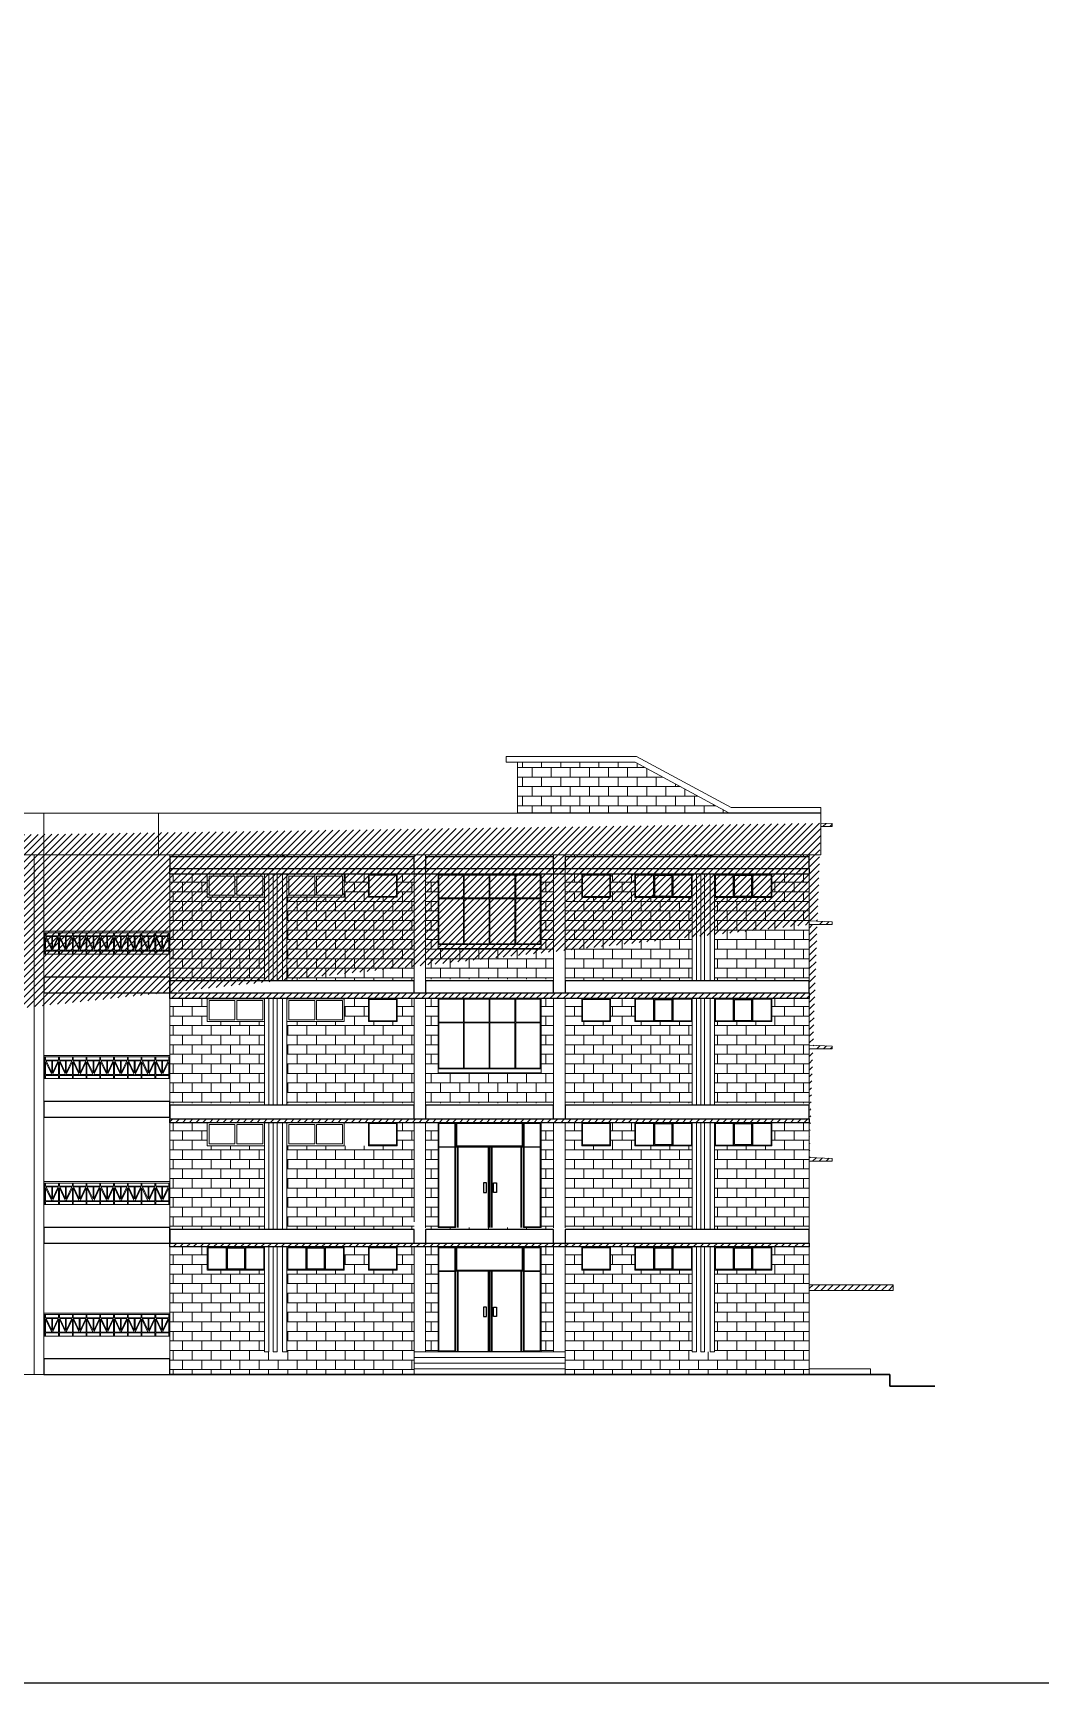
# Model space of a CAD drawing. Header units: millimetres. Extents: x 3614 to 12428, y -844 to 6844.
# Drawn here: x 5682.79 to 5709.14, y -482.44 to -439.27 of the extents above; entities that cross this region are included whole.
import ezdxf

# ---------------------------------------------------------------- set-up
doc = ezdxf.new("R2010")
doc.units = ezdxf.units.MM
doc.header["$LTSCALE"] = 40
doc.header["$MEASUREMENT"] = 0
doc.linetypes.add('DASHED', pattern=[0.75, 0.5, -0.25])
doc.layers.get('0').update_dxf_attribs({"linetype": 'CONTINUOUS', "lineweight": 20})
for name, color, linetype, lineweight in [('Beam', 254, 'CONTINUOUS', 25), ('CLL LEV.', 15, 'CONTINUOUS', 18), ('Door', 54, 'CONTINUOUS', 18), ('E1', 7, 'CONTINUOUS', 20), ('E4', 252, 'CONTINUOUS', 18), ('E5', 253, 'CONTINUOUS', 15), ('Fixture', 44, 'CONTINUOUS', 15), ('Hidden', 30, 'DASHED', 18), ('Railing', 23, 'CONTINUOUS', 18), ('Stair', 1, 'CONTINUOUS', 15), ('Ventilator', 6, 'DASHED', 18), ('Wall', 7, 'CONTINUOUS', 30), ('Window', 150, 'CONTINUOUS', 15)]:
    doc.layers.add(name, color=color, linetype=linetype, lineweight=lineweight)
pattern_1 = [(0, (-0.04404, -27.99403), (0, 0.25), []), (90, (-0.04404, -27.99403), (-0.5, 0), [0.25, -0.25]), (90, (0.20596, -27.99403), (-0.5, 0), [-0.25, 0.25])]
pattern_2 = [(45, (-2e-12, -27.99403), (-0.0883883476, 0.0883883476), [])]

# ---------------------------------------------------------------- blocks, each defined once
blk = doc.blocks.new('VENT STAFF TOILET')
at = {"layer": 'Ventilator', "linetype": 'Continuous', "ltscale": 0.05}
for points in [[(6324.237, -388.701), (6324.987, -388.701), (6324.987, -389.301), (6324.237, -389.301)], [(6324.257, -388.721), (6324.967, -388.721), (6324.967, -389.281), (6324.257, -389.281)]]:
    blk.add_lwpolyline(points, close=True, dxfattribs=at)
blk = doc.blocks.new('RTY')
at = {"layer": 'Ventilator', "linetype": 'ByBlock', "ltscale": 0.05}
for p, q in [((0, 0.6), (0, 0)), ((1.5, 0.6), (0, 0.6)), ((0.05, 0.55), (0.05, 0.05)), ((0.725, 0.55), (0.05, 0.55)), ((0.725, 0.55), (0.725, 0.05)), ((1.45, 0.55), (0.775, 0.55)), ((0.775, 0.55), (0.775, 0.05)), ((1.45, 0.05), (1.45, 0.55)), ((1.5, 0), (1.5, 0.6)), ((0, 0), (1.5, 0)), ((0.05, 0.05), (0.725, 0.05)), ((0.775, 0.05), (1.45, 0.05))]:
    blk.add_line(p, q, dxfattribs=at)
blk = doc.blocks.new('WINDOW NEWW')
at = {"layer": 'CLL LEV.', "ltscale": 0.05}
blk.add_line((6320.474, -387.041), (6320.474, -386.941), dxfattribs=at)
at = {"layer": 'CLL LEV.', "linetype": 'Continuous', "ltscale": 0.05}
blk.add_lwpolyline([(6323.169, -386.941), (6320.474, -386.941), (6320.474, -387.041), (6323.169, -387.041)], close=True, dxfattribs=at)
at = {"layer": 'Window'}
for points in [[(6320.474, -385.101), (6323.169, -385.101), (6323.169, -386.941), (6320.474, -386.941)], [(6320.494, -385.121), (6323.149, -385.121), (6323.149, -386.921), (6320.494, -386.921)]]:
    blk.add_lwpolyline(points, close=True, dxfattribs=at)
at = {"layer": 'Window', "ltscale": 0.05}
for points in [[(6321.138, -385.721), (6320.494, -385.721), (6320.494, -385.121), (6321.138, -385.121)], [(6321.158, -385.721), (6321.812, -385.721), (6321.812, -385.121), (6321.158, -385.121)], [(6321.832, -385.721), (6322.486, -385.721), (6322.486, -385.121), (6321.832, -385.121)], [(6323.149, -385.721), (6322.506, -385.721), (6322.506, -385.121), (6323.149, -385.121)], [(6321.138, -386.921), (6320.494, -386.921), (6320.494, -385.741), (6321.138, -385.741)], [(6321.158, -386.921), (6321.812, -386.921), (6321.812, -385.741), (6321.158, -385.741)], [(6322.486, -386.921), (6321.832, -386.921), (6321.832, -385.741), (6322.486, -385.741)], [(6322.506, -386.921), (6323.149, -386.921), (6323.149, -385.741), (6322.506, -385.741)]]:
    blk.add_lwpolyline(points, close=True, dxfattribs=at)
blk = doc.blocks.new('FFVF')
at = {"layer": 'Ventilator'}
for p, q in [((5485.841, -590.27), (5485.841, -590.875)), ((5485.841, -590.27), (5487.32, -590.27)), ((5485.844, -590.27), (5487.341, -590.27)), ((5486.337, -590.855), (5486.337, -590.29)), ((5486.351, -590.279), (5486.839, -590.279)), ((5486.351, -590.863), (5486.351, -590.279)), ((5486.819, -590.3), (5486.371, -590.3)), ((5486.371, -590.843), (5486.371, -590.3)), ((5486.819, -590.843), (5486.819, -590.3)), ((5486.839, -590.863), (5486.839, -590.279)), ((5487.341, -590.27), (5487.341, -590.875)), ((5487.341, -590.875), (5485.844, -590.875)), ((5486.839, -590.863), (5486.351, -590.863)), ((5486.819, -590.843), (5486.371, -590.843))]:
    blk.add_line(p, q, dxfattribs=at)
for points in [[(5486.337, -590.29), (5485.861, -590.29), (5485.861, -590.855), (5486.337, -590.855)], [(5486.853, -590.29), (5487.318, -590.29), (5487.318, -590.855), (5486.853, -590.855)]]:
    blk.add_lwpolyline(points, close=True, dxfattribs=at)
blk = doc.blocks.new('DRTY')
at = {"layer": 'E1', "ltscale": 0.05}
for p, q in [((0, -0.962), (0, -0.994)), ((0.355, -0.962), (0.355, -0.994)), ((-0.115, -1.453), (-0.115, -4.244)), ((0, -1.454), (0, -4.244)), ((0.355, -1.454), (0.355, -4.244)), ((0.47, -1.454), (0.47, -4.244)), ((-0.115, -4.704), (-0.115, -6.544)), ((0, -4.704), (0, -7.494)), ((0.355, -4.704), (0.355, -7.494)), ((0.47, -4.704), (0.47, -7.494)), ((-0.115, -6.163), (-0.115, -7.494)), ((0.47, -6.163), (0.47, -6.544)), ((-0.115, -6.644), (-0.115, -7.413)), ((0.47, -6.644), (0.47, -7.494)), ((-0.115, -7.954), (-0.115, -10.744)), ((0, -7.954), (0, -10.744)), ((0.355, -7.954), (0.355, -10.744)), ((0.47, -7.954), (0.47, -10.744)), ((-0.115, -11.204), (-0.115, -13.944)), ((0, -11.204), (0, -13.944)), ((0.355, -11.104), (0.355, -11.116)), ((0.355, -11.204), (0.355, -13.944)), ((0.47, -11.204), (0.47, -13.944))]:
    blk.add_line(p, q, dxfattribs=at)
at = {"layer": 'E1', "linetype": 'Continuous', "ltscale": 0.05}
for p, q in [((0, -13.944), (-0.115, -13.944)), ((0.47, -13.944), (0.355, -13.944))]:
    blk.add_line(p, q, dxfattribs=at)
blk.add_arc((0.178, -1.824), 0.881, 70.5992, 109.4008, dxfattribs=at)
at = {"layer": 'Fixture', "ltscale": 0.05}
for p, q in [((0.113, -0.946), (0.113, -0.994)), ((0.213, -0.945), (0.213, -0.994)), ((0.113, -1.454), (0.113, -4.244)), ((0.213, -1.454), (0.213, -4.244)), ((0.113, -4.687), (0.113, -7.494)), ((0.213, -4.604), (0.213, -4.61)), ((0.213, -4.704), (0.213, -7.494)), ((0.113, -7.954), (0.113, -10.744)), ((0.213, -7.954), (0.213, -10.744)), ((0.113, -11.204), (0.113, -13.944)), ((0.213, -11.204), (0.213, -13.944)), ((0.113, -13.944), (0.213, -13.944))]:
    blk.add_line(p, q, dxfattribs=at)
blk = doc.blocks.new('RAILING BUY67')
at = {"ltscale": 0.05}
for p, q in [((-3.293, 1.01), (0, 1.01)), ((-3.293, 0.41), (0, 0.41))]:
    blk.add_line(p, q, dxfattribs=at)
at = {"layer": 'Beam', "ltscale": 0.05}
blk.add_lwpolyline([(-3.293, 0), (0, 0), (0, 0.41), (-3.293, 0.41)], close=True, dxfattribs=at)
at = {"layer": 'Railing'}
for p, q in [((0, 1.61), (-3.293, 1.61)), ((0, 1.57), (-3.293, 1.57)), ((-3.27, 1.49), (-3.293, 1.49)), ((-3.27, 1.47), (-3.293, 1.47)), ((-3.27, 1.57), (-3.27, 1.49)), ((-3.27, 1.47), (-3.27, 1.11)), ((-3.25, 1.57), (-3.25, 1.49)), ((-3.25, 1.49), (-2.91, 1.49)), ((-3.25, 1.447), (-3.091, 1.11)), ((-3.25, 1.447), (-3.25, 1.11)), ((-3.239, 1.47), (-3.09, 1.47)), ((-3.239, 1.47), (-3.09, 1.155)), ((-3.09, 1.155), (-3.09, 1.47)), ((-2.921, 1.47), (-3.07, 1.155)), ((-3.07, 1.155), (-3.07, 1.47)), ((-3.07, 1.47), (-2.921, 1.47)), ((-2.91, 1.447), (-3.069, 1.11)), ((-2.91, 1.57), (-2.91, 1.49)), ((-2.91, 1.447), (-2.91, 1.11)), ((-2.89, 1.57), (-2.89, 1.49)), ((-2.89, 1.49), (-2.55, 1.49)), ((-2.89, 1.447), (-2.731, 1.11)), ((-2.89, 1.447), (-2.89, 1.11)), ((-2.879, 1.47), (-2.73, 1.47)), ((-2.879, 1.47), (-2.73, 1.155)), ((-2.73, 1.155), (-2.73, 1.47)), ((-2.561, 1.47), (-2.71, 1.155)), ((-2.71, 1.155), (-2.71, 1.47)), ((-2.71, 1.47), (-2.561, 1.47)), ((-2.55, 1.447), (-2.709, 1.11)), ((-2.55, 1.57), (-2.55, 1.49)), ((-2.55, 1.447), (-2.55, 1.11)), ((-2.53, 1.57), (-2.53, 1.49)), ((-2.53, 1.49), (-2.19, 1.49)), ((-2.53, 1.447), (-2.371, 1.11)), ((-2.53, 1.447), (-2.53, 1.11)), ((-2.519, 1.47), (-2.37, 1.47)), ((-2.519, 1.47), (-2.37, 1.155)), ((-2.37, 1.155), (-2.37, 1.47)), ((-2.201, 1.47), (-2.35, 1.155)), ((-2.35, 1.155), (-2.35, 1.47)), ((-2.35, 1.47), (-2.201, 1.47)), ((-2.19, 1.447), (-2.349, 1.11)), ((-2.19, 1.57), (-2.19, 1.49)), ((-2.19, 1.447), (-2.19, 1.11)), ((-2.17, 1.57), (-2.17, 1.49)), ((-2.17, 1.49), (-1.83, 1.49)), ((-2.17, 1.447), (-2.011, 1.11)), ((-2.17, 1.447), (-2.17, 1.11)), ((-2.159, 1.47), (-2.01, 1.47)), ((-2.159, 1.47), (-2.01, 1.155)), ((-2.01, 1.155), (-2.01, 1.47)), ((-1.841, 1.47), (-1.99, 1.155)), ((-1.99, 1.155), (-1.99, 1.47)), ((-1.99, 1.47), (-1.841, 1.47)), ((-1.83, 1.447), (-1.989, 1.11)), ((-1.83, 1.57), (-1.83, 1.49)), ((-1.83, 1.447), (-1.83, 1.11)), ((-1.81, 1.57), (-1.81, 1.49)), ((-1.81, 1.49), (-1.47, 1.49)), ((-1.81, 1.447), (-1.651, 1.11)), ((-1.81, 1.447), (-1.81, 1.11)), ((-1.799, 1.47), (-1.65, 1.47)), ((-1.799, 1.47), (-1.65, 1.155)), ((-1.65, 1.155), (-1.65, 1.47)), ((-1.481, 1.47), (-1.63, 1.155)), ((-1.63, 1.155), (-1.63, 1.47)), ((-1.63, 1.47), (-1.481, 1.47)), ((-1.47, 1.447), (-1.629, 1.11)), ((-1.47, 1.57), (-1.47, 1.49)), ((-1.47, 1.447), (-1.47, 1.11)), ((-1.45, 1.57), (-1.45, 1.49)), ((-1.45, 1.49), (-1.11, 1.49)), ((-1.45, 1.447), (-1.291, 1.11)), ((-1.45, 1.447), (-1.45, 1.11)), ((-1.439, 1.47), (-1.29, 1.47)), ((-1.439, 1.47), (-1.29, 1.155)), ((-1.29, 1.155), (-1.29, 1.47)), ((-1.121, 1.47), (-1.27, 1.155)), ((-1.27, 1.155), (-1.27, 1.47)), ((-1.27, 1.47), (-1.121, 1.47)), ((-1.11, 1.447), (-1.269, 1.11)), ((-1.11, 1.57), (-1.11, 1.49)), ((-1.11, 1.447), (-1.11, 1.11)), ((-1.09, 1.57), (-1.09, 1.49)), ((-1.09, 1.49), (-0.75, 1.49)), ((-1.09, 1.447), (-0.931, 1.11)), ((-1.09, 1.447), (-1.09, 1.11)), ((-1.079, 1.47), (-0.93, 1.47)), ((-1.079, 1.47), (-0.93, 1.155)), ((-0.93, 1.155), (-0.93, 1.47)), ((-0.761, 1.47), (-0.91, 1.155)), ((-0.91, 1.155), (-0.91, 1.47)), ((-0.91, 1.47), (-0.761, 1.47)), ((-0.75, 1.447), (-0.909, 1.11)), ((-0.75, 1.57), (-0.75, 1.49)), ((-0.75, 1.447), (-0.75, 1.11)), ((-0.73, 1.57), (-0.73, 1.49)), ((-0.73, 1.49), (-0.39, 1.49)), ((-0.73, 1.447), (-0.571, 1.11)), ((-0.73, 1.447), (-0.73, 1.11)), ((-0.719, 1.47), (-0.57, 1.47)), ((-0.719, 1.47), (-0.57, 1.155)), ((-0.57, 1.155), (-0.57, 1.47)), ((-0.401, 1.47), (-0.55, 1.155)), ((-0.55, 1.155), (-0.55, 1.47)), ((-0.55, 1.47), (-0.401, 1.47)), ((-0.39, 1.447), (-0.549, 1.11)), ((-0.39, 1.57), (-0.39, 1.49)), ((-0.39, 1.447), (-0.39, 1.11)), ((-0.37, 1.57), (-0.37, 1.49)), ((-0.37, 1.49), (-0.03, 1.49)), ((-0.37, 1.447), (-0.211, 1.11)), ((-0.37, 1.447), (-0.37, 1.11)), ((-0.359, 1.47), (-0.21, 1.47)), ((-0.359, 1.47), (-0.21, 1.155)), ((-0.21, 1.155), (-0.21, 1.47)), ((-0.041, 1.47), (-0.19, 1.155)), ((-0.19, 1.155), (-0.19, 1.47)), ((-0.19, 1.47), (-0.041, 1.47)), ((-0.03, 1.447), (-0.189, 1.11)), ((-0.03, 1.57), (-0.03, 1.49)), ((-0.03, 1.447), (-0.03, 1.11)), ((-0.01, 1.57), (-0.01, 1.49)), ((-0.01, 1.57), (-0.01, 1.01)), ((-3.27, 1.11), (-3.293, 1.11)), ((-3.27, 1.09), (-3.293, 1.09)), ((-3.27, 1.09), (-3.27, 1.01)), ((-3.25, 1.11), (-3.091, 1.11)), ((-3.25, 1.09), (-2.91, 1.09)), ((-3.25, 1.09), (-3.25, 1.01)), ((-3.069, 1.11), (-2.91, 1.11)), ((-2.91, 1.09), (-2.91, 1.01)), ((-2.89, 1.11), (-2.731, 1.11)), ((-2.89, 1.09), (-2.55, 1.09)), ((-2.89, 1.09), (-2.89, 1.01)), ((-2.709, 1.11), (-2.55, 1.11)), ((-2.55, 1.09), (-2.55, 1.01)), ((-2.53, 1.11), (-2.371, 1.11)), ((-2.53, 1.09), (-2.19, 1.09)), ((-2.53, 1.09), (-2.53, 1.01)), ((-2.349, 1.11), (-2.19, 1.11)), ((-2.19, 1.09), (-2.19, 1.01)), ((-2.17, 1.11), (-2.011, 1.11)), ((-2.17, 1.09), (-1.83, 1.09)), ((-2.17, 1.09), (-2.17, 1.01)), ((-1.989, 1.11), (-1.83, 1.11)), ((-1.83, 1.09), (-1.83, 1.01)), ((-1.81, 1.11), (-1.651, 1.11)), ((-1.81, 1.09), (-1.47, 1.09)), ((-1.81, 1.09), (-1.81, 1.01)), ((-1.629, 1.11), (-1.47, 1.11)), ((-1.47, 1.09), (-1.47, 1.01)), ((-1.45, 1.11), (-1.291, 1.11)), ((-1.45, 1.09), (-1.11, 1.09)), ((-1.45, 1.09), (-1.45, 1.01)), ((-1.269, 1.11), (-1.11, 1.11)), ((-1.11, 1.09), (-1.11, 1.01)), ((-1.09, 1.11), (-0.931, 1.11)), ((-1.09, 1.09), (-0.75, 1.09)), ((-1.09, 1.09), (-1.09, 1.01)), ((-0.909, 1.11), (-0.75, 1.11)), ((-0.75, 1.09), (-0.75, 1.01)), ((-0.73, 1.11), (-0.571, 1.11)), ((-0.73, 1.09), (-0.39, 1.09)), ((-0.73, 1.09), (-0.73, 1.01)), ((-0.549, 1.11), (-0.39, 1.11)), ((-0.39, 1.09), (-0.39, 1.01)), ((-0.37, 1.11), (-0.211, 1.11)), ((-0.37, 1.09), (-0.03, 1.09)), ((-0.37, 1.09), (-0.37, 1.01)), ((-0.189, 1.11), (-0.03, 1.11)), ((-0.03, 1.09), (-0.03, 1.01)), ((-0.01, 1.09), (-0.01, 1.01))]:
    blk.add_line(p, q, dxfattribs=at)

msp = doc.modelspace()

# ---------------------------------------------------------------- hatches: boundary and pattern name
at = {"layer": 'E1', "lineweight": 5, "ltscale": 0.05}
h = msp.add_hatch(dxfattribs=at)
h.set_pattern_fill('BRICK', color=256)
h.set_pattern_definition(pattern_1)
h.paths.add_polyline_path([(5688.8521, -474.3752), (5689.4371, -474.3752), (5689.4371, -473.7752), (5688.8521, -473.7752)])
h.paths.add_polyline_path([(5692.7622, -474.3752), (5689.4371, -474.3752), (5689.4371, -471.6402), (5692.7622, -471.6402)])
h.paths.add_polyline_path([(5686.3722, -474.3752), (5688.8521, -474.3752), (5688.8521, -471.6402), (5686.3722, -471.6402)])
h.paths.add_polyline_path([(5692.7622, -470.5752), (5689.4371, -470.5752), (5689.4371, -468.3902), (5692.7622, -468.3902)])
h.paths.add_polyline_path([(5690.9371, -471.6388), (5691.5719, -471.6388), (5691.5719, -471.0352), (5690.9371, -471.0352)])
h.paths.add_polyline_path([(5687.3521, -471.6417), (5686.3722, -471.6417), (5686.3722, -471.0352), (5687.3521, -471.0352)])
h.paths.add_polyline_path([(5692.7622, -471.0352), (5692.3219, -471.0352), (5692.3219, -471.6393), (5692.7622, -471.6393)])
h.paths.add_polyline_path([(5686.3722, -470.5752), (5688.8521, -470.5752), (5688.8521, -468.3902), (5686.3722, -468.3902)])
h.paths.add_polyline_path([(5687.3521, -468.3922), (5686.3722, -468.3922), (5686.3722, -467.7852), (5687.3521, -467.7852)])
h.paths.add_polyline_path([(5692.7622, -467.2752), (5689.4371, -467.2752), (5689.4371, -465.1402), (5692.7622, -465.1402)])
h.paths.add_polyline_path([(5692.7622, -467.7852), (5692.3219, -467.7852), (5692.3219, -468.3934), (5692.7622, -468.3934)])
h.paths.add_polyline_path([(5686.3722, -467.2752), (5688.8521, -467.2752), (5688.8521, -465.1402), (5686.3722, -465.1402)])
h.paths.add_polyline_path([(5690.9371, -465.142), (5691.5719, -465.142), (5691.5719, -464.5352), (5690.9371, -464.5352)])
h.paths.add_polyline_path([(5692.7622, -464.5352), (5692.3219, -464.5352), (5692.3219, -465.1366), (5692.7622, -465.1366)])
h.paths.add_polyline_path([(5687.3521, -465.1432), (5686.3722, -465.1432), (5686.3722, -464.5352), (5687.3521, -464.5352)])
h.paths.add_polyline_path([(5686.3722, -464.0752), (5688.8521, -464.0752), (5688.8521, -461.8902), (5686.3722, -461.8902)])
h.paths.add_polyline_path([(5692.7622, -464.0752), (5689.4371, -464.0752), (5689.4371, -461.8902), (5692.7622, -461.8902)])
h.paths.add_polyline_path([(5690.9371, -461.8902), (5691.5719, -461.8902), (5691.5719, -461.2852), (5690.9371, -461.2852)])
h.paths.add_polyline_path([(5692.7622, -461.2852), (5692.3219, -461.2852), (5692.3219, -461.8902), (5692.7622, -461.8902)])
h.paths.add_polyline_path([(5687.3521, -461.8902), (5686.3722, -461.8902), (5686.3722, -461.2852), (5687.3521, -461.2852)])
h.paths.add_polyline_path([(5686.3722, -460.7752), (5692.7622, -460.7752), (5692.7622, -460.8252), (5686.3722, -460.8252)])
h = msp.add_hatch(dxfattribs=at)
h.set_pattern_fill('BRICK', color=256)
h.set_pattern_definition(pattern_1)
h.paths.add_polyline_path([(5700.6223, -474.3752), (5700.0373, -474.3752), (5700.0373, -473.7752), (5700.6223, -473.7752)])
h.paths.add_polyline_path([(5696.7122, -474.3752), (5700.0373, -474.3752), (5700.0373, -471.6402), (5696.7122, -471.6402)])
h.paths.add_polyline_path([(5703.1022, -474.3752), (5700.6223, -474.3752), (5700.6223, -471.6402), (5703.1022, -471.6402)])
h.paths.add_polyline_path([(5696.7122, -470.5752), (5700.0373, -470.5752), (5700.0373, -468.3902), (5696.7122, -468.3902)])
h.paths.add_polyline_path([(5698.5373, -471.6388), (5697.9025, -471.6388), (5697.9025, -471.0352), (5698.5373, -471.0352)])
h.paths.add_polyline_path([(5702.1223, -471.6417), (5703.1022, -471.6417), (5703.1022, -471.0352), (5702.1223, -471.0352)])
h.paths.add_polyline_path([(5696.7122, -471.0352), (5697.1525, -471.0352), (5697.1525, -471.6393), (5696.7122, -471.6393)])
h.paths.add_polyline_path([(5703.1022, -470.5752), (5700.6223, -470.5752), (5700.6223, -468.3902), (5703.1022, -468.3902)])
h.paths.add_polyline_path([(5702.1223, -468.3922), (5703.1022, -468.3922), (5703.1022, -467.7852), (5702.1223, -467.7852)])
h.paths.add_polyline_path([(5696.7122, -467.2752), (5700.0373, -467.2752), (5700.0373, -465.1402), (5696.7122, -465.1402)])
h.paths.add_polyline_path([(5696.7122, -467.7852), (5697.1525, -467.7852), (5697.1525, -468.3934), (5696.7122, -468.3934)])
h.paths.add_polyline_path([(5703.1022, -467.2752), (5700.6223, -467.2752), (5700.6223, -465.1402), (5703.1022, -465.1402)])
h.paths.add_polyline_path([(5698.5373, -465.142), (5697.9025, -465.142), (5697.9025, -464.5352), (5698.5373, -464.5352)])
h.paths.add_polyline_path([(5696.7122, -464.5352), (5697.1525, -464.5352), (5697.1525, -465.1366), (5696.7122, -465.1366)])
h.paths.add_polyline_path([(5702.1223, -465.1432), (5703.1022, -465.1432), (5703.1022, -464.5352), (5702.1223, -464.5352)])
h.paths.add_polyline_path([(5703.1022, -464.0752), (5700.6223, -464.0752), (5700.6223, -461.8902), (5703.1022, -461.8902)])
h.paths.add_polyline_path([(5696.7122, -464.0752), (5700.0373, -464.0752), (5700.0373, -461.8902), (5696.7122, -461.8902)])
h.paths.add_polyline_path([(5698.5373, -461.8902), (5697.9025, -461.8902), (5697.9025, -461.2852), (5698.5373, -461.2852)])
h.paths.add_polyline_path([(5696.7122, -461.2852), (5697.1525, -461.2852), (5697.1525, -461.8902), (5696.7122, -461.8902)])
h.paths.add_polyline_path([(5702.1223, -461.8902), (5703.1022, -461.8902), (5703.1022, -461.2852), (5702.1223, -461.2852)])
h.paths.add_polyline_path([(5703.1022, -460.7752), (5696.7122, -460.7752), (5696.7122, -460.8252), (5703.1022, -460.8252)])
h = msp.add_hatch(dxfattribs=at)
h.set_pattern_fill('BRICK', color=256)
h.set_pattern_definition(pattern_1)
h.paths.add_polyline_path([(5696.4122, -464.0252), (5693.0622, -464.0252), (5693.0622, -463.2252), (5696.4122, -463.2252)])
h.paths.add_polyline_path([(5693.3897, -463.24), (5693.0622, -463.24), (5693.0622, -461.2852), (5693.3897, -461.2852)])
h.paths.add_polyline_path([(5696.4122, -463.2291), (5696.0847, -463.2291), (5696.0847, -461.2852), (5696.4122, -461.2852)])
h.paths.add_polyline_path([(5693.3897, -466.4785), (5693.0622, -466.4785), (5693.0622, -464.5352), (5693.3897, -464.5352)])
h.paths.add_polyline_path([(5696.4122, -467.2752), (5693.0622, -467.2752), (5693.0622, -466.4752), (5696.4122, -466.4752)])
h.paths.add_polyline_path([(5696.4122, -466.474), (5696.0847, -466.474), (5696.0847, -464.5352), (5696.4122, -464.5352)])
h.paths.add_polyline_path([(5693.3897, -470.5752), (5693.0622, -470.5752), (5693.0622, -467.7852), (5693.3897, -467.7852)])
h.paths.add_polyline_path([(5696.4122, -470.5752), (5696.0847, -470.5752), (5696.0847, -467.7852), (5696.4122, -467.7852)])
h.paths.add_polyline_path([(5693.3897, -473.7752), (5693.0622, -473.7752), (5693.0622, -471.0352), (5693.3897, -471.0352)])
h.paths.add_polyline_path([(5696.4122, -473.7752), (5696.0847, -473.7752), (5696.0847, -471.0352), (5696.4122, -471.0352)])
h = msp.add_hatch(dxfattribs=at)
h.set_pattern_fill('BRICK', color=256)
h.set_pattern_definition(pattern_1)
h.paths.add_polyline_path([(5698.5373, -468.4031), (5697.9025, -468.4031), (5697.9025, -467.7852), (5698.5373, -467.7852)])
h = msp.add_hatch(dxfattribs=at)
h.set_pattern_fill('BRICK', color=256)
h.set_pattern_definition(pattern_1)
h.paths.add_polyline_path([(5696.0847, -470.5752), (5693.3897, -470.5752), (5693.3897, -470.5252), (5696.0847, -470.5252)])
at = {"layer": 'E4', "ltscale": 0.05}
h = msp.add_hatch(dxfattribs=at)
h.set_pattern_fill('BRICK', color=256)
h.set_pattern_definition([(0, (164.59877, 0.00955), (0, 0.25), []), (90, (164.59877, 0.00955), (-0.5, 3e-17), [0.25, -0.25]), (90, (164.84877, 0.00955), (-0.5, 3e-17), [-0.25, 0.25])])
edge = h.paths.add_edge_path()
edge.add_line((5695.4722, -458.3556), (5695.4722, -459.6852))
edge.add_line((5698.5444, -458.3556), (5695.4722, -458.3556))
edge.add_line((5700.9852, -459.6673), (5698.5444, -458.3556))
edge.add_line((5703.4022, -459.6756), (5695.4722, -459.6756))
at = {"layer": 'Hidden', "linetype": 'Continuous', "lineweight": 0, "ltscale": 0.05}
h = msp.add_hatch(dxfattribs=at)
h.set_pattern_fill('ANSI31', color=256)
h.set_pattern_definition([(45, (164.59877, -0.86372), (-0.0883883476, 0.0883883476), [])])
edge = h.paths.add_edge_path()
edge.add_line((5637.0422, -460.8989), (5636.7422, -460.8989))
edge.add_line((5636.7422, -460.8989), (5636.7422, -460.8239))
edge.add_line((5636.7422, -460.8239), (5637.0422, -460.8114))
edge.add_line((5637.3422, -463.4664), (5636.7422, -463.4664))
edge.add_line((5636.7422, -463.4664), (5636.7422, -463.3914))
edge.add_line((5636.7422, -463.3914), (5637.3422, -463.3664))
edge.add_line((5637.3422, -466.7164), (5636.7422, -466.7164))
edge.add_line((5636.7422, -466.7164), (5636.7422, -466.6414))
edge.add_line((5636.7422, -466.6414), (5637.3422, -466.6164))
edge.add_line((5637.3422, -469.6559), (5636.7422, -469.6559))
edge.add_line((5636.7422, -469.6559), (5636.7422, -469.5809))
edge.add_line((5636.7422, -469.5809), (5637.3422, -469.5559))
edge.add_line((5703.1022, -462.6027), (5703.7022, -462.6027))
edge.add_line((5703.7022, -462.6027), (5703.7022, -462.5277))
edge.add_line((5703.7022, -462.5277), (5703.1022, -462.5027))
edge.add_line((5703.1022, -465.8527), (5703.7022, -465.8527))
edge.add_line((5703.7022, -465.8527), (5703.7022, -465.7777))
edge.add_line((5703.7022, -465.7777), (5703.1022, -465.7527))
edge.add_line((5703.1242, -468.7922), (5703.7022, -468.7922))
edge.add_line((5703.7022, -468.7922), (5703.7022, -468.7172))
edge.add_line((5703.7022, -468.7172), (5703.1022, -468.6922))
edge.add_line((5703.4022, -460.0352), (5703.7022, -460.0352))
edge.add_line((5703.7022, -460.0352), (5703.7022, -459.9602))
edge.add_line((5703.7022, -459.9602), (5703.4022, -459.9489))
at = {"layer": 'Hidden', "ltscale": 0.05}
h = msp.add_hatch(dxfattribs=at)
h.set_pattern_fill('ANSI31', color=256)
h.set_pattern_definition([(45, (-0.04404, -29.39403), (-0.0883883476, 0.0883883476), [])])
h.paths.add_polyline_path([(5703.1022, -471.0352), (5686.3722, -471.0352), (5686.3722, -470.9352), (5703.1022, -470.9352)])
h.paths.add_polyline_path([(5703.1022, -464.5352), (5686.3722, -464.5352), (5686.3722, -464.3852), (5703.1022, -464.3852)])
h.paths.add_polyline_path([(5703.1022, -467.7852), (5686.3722, -467.7852), (5686.3722, -467.6852), (5703.1022, -467.6852)])
h.paths.add_polyline_path([(5703.1022, -461.2852), (5686.3722, -461.2852), (5686.3722, -461.1352), (5703.1022, -461.1352)])
at = {"layer": 'Hidden', "lineweight": 5, "ltscale": 0.05}
h = msp.add_hatch(dxfattribs=at)
h.set_pattern_fill('ANSI31', color=256)
h.set_pattern_definition(pattern_2)
h.paths.add_polyline_path([(5703.1022, -472.1752), (5705.3022, -472.1752), (5705.3022, -472.0252), (5703.1022, -472.0252)])
h.paths.add_polyline_path([(5637.3422, -472.1752), (5635.1422, -472.1752), (5635.1422, -472.0252), (5637.3422, -472.0252)])
h = msp.add_hatch(dxfattribs=at)
h.set_pattern_fill('ANSI31', color=256)
h.set_pattern_definition(pattern_2)
h.paths.add_polyline_path([(5637.3422, -472.1752), (5635.1422, -472.1752), (5635.1422, -472.0252), (5637.3422, -472.0252)])
h.paths.add_polyline_path([(5703.1022, -472.1752), (5705.3022, -472.1752), (5705.3022, -472.0252), (5703.1022, -472.0252)])

# ---------------------------------------------------------------- linework, layer by layer
at = {"layer": 'Beam', "ltscale": 0.05}
for points in [[(5438.4239, -358.7255), (5799.6085, -358.7255), (5799.6085, -482.4431), (5438.4239, -482.4431)], [(5686.3722, -461.1352), (5692.7622, -461.1352), (5692.7622, -460.8252), (5686.3722, -460.8252)], [(5696.7122, -461.1352), (5703.1022, -461.1352), (5703.1022, -460.8252), (5696.7122, -460.8252)], [(5686.3722, -464.3852), (5692.7622, -464.3852), (5692.7622, -464.0752), (5686.3722, -464.0752)], [(5696.7122, -464.3852), (5703.1022, -464.3852), (5703.1022, -464.0752), (5696.7122, -464.0752)]]:
    msp.add_lwpolyline(points, close=True, dxfattribs=at)
for points in [[(5696.4122, -461.1352), (5696.4122, -460.8252), (5693.0622, -460.8252), (5693.0622, -461.1352)], [(5693.0622, -461.1352), (5696.4122, -461.1352)], [(5696.4122, -464.3852), (5696.4122, -464.0752), (5693.0622, -464.0752), (5693.0622, -464.3852), (5696.4122, -464.3852)], [(5692.7622, -467.6852), (5692.7622, -467.3252), (5686.3722, -467.3252), (5686.3722, -467.6852), (5692.7622, -467.6852)], [(5696.4122, -467.6852), (5696.4122, -467.3252), (5693.0622, -467.3252), (5693.0622, -467.6852)], [(5696.7122, -467.6852), (5703.1022, -467.6852), (5703.1022, -467.3252), (5696.7122, -467.3252), (5696.7122, -467.6852)], [(5692.7622, -470.9352), (5692.7622, -470.5752), (5686.3722, -470.5752), (5686.3722, -470.9352), (5692.7622, -470.9352)], [(5696.4122, -470.9352), (5696.4122, -470.5752), (5693.0622, -470.5752), (5693.0622, -470.9352)], [(5696.7122, -470.9352), (5703.1022, -470.9352), (5703.1022, -470.5752), (5696.7122, -470.5752), (5696.7122, -470.9352)]]:
    msp.add_lwpolyline(points, dxfattribs=at)
at = {"layer": 'Door'}
for p, q in [((5693.8502, -470.5252), (5693.8502, -468.4252)), ((5695.6242, -468.4252), (5695.6242, -470.5252)), ((5693.8502, -473.7752), (5693.8502, -471.6752)), ((5695.6242, -471.6752), (5695.6242, -473.7752))]:
    msp.add_line(p, q, dxfattribs=at)
at = {"layer": 'Door', "lineweight": 25}
for p, q in [((5693.9002, -470.5252), (5693.9002, -468.413)), ((5693.9202, -470.5252), (5693.9202, -468.413)), ((5694.7052, -468.413), (5694.7052, -470.5252)), ((5694.7252, -468.413), (5694.7252, -470.5252)), ((5694.7752, -468.413), (5694.7752, -470.5252)), ((5694.7952, -468.413), (5694.7952, -470.5252)), ((5695.5542, -468.413), (5695.5542, -470.5252)), ((5695.5742, -468.413), (5695.5742, -470.5252)), ((5693.9002, -473.7752), (5693.9002, -471.663)), ((5693.9202, -473.7752), (5693.9202, -471.663)), ((5694.7052, -471.663), (5694.7052, -473.7752)), ((5694.7252, -471.663), (5694.7252, -473.7752)), ((5694.7752, -471.663), (5694.7752, -473.7752)), ((5694.7952, -471.663), (5694.7952, -473.7752)), ((5695.5542, -471.663), (5695.5542, -473.7752)), ((5695.5742, -471.663), (5695.5742, -473.7752)), ((5695.6502, -473.7752), (5693.8502, -473.7752))]:
    msp.add_line(p, q, dxfattribs=at)
at = {"layer": 'Door', "linetype": 'Continuous', "lineweight": 25, "ltscale": 0.05}
for points in [[(5693.8502, -468.413), (5695.6242, -468.413), (5695.6242, -467.7852), (5693.8502, -467.7852)], [(5693.8702, -468.3902), (5695.6042, -468.3902), (5695.6042, -467.8052), (5693.8702, -467.8052)], [(5694.6568, -469.359), (5694.5773, -469.359), (5694.5773, -469.6077), (5694.6568, -469.6077)], [(5694.8436, -469.359), (5694.9231, -469.359), (5694.9231, -469.6077), (5694.8436, -469.6077)], [(5693.8502, -471.663), (5695.6242, -471.663), (5695.6242, -471.0352), (5693.8502, -471.0352)], [(5693.8702, -471.6402), (5695.6042, -471.6402), (5695.6042, -471.0552), (5693.8702, -471.0552)], [(5694.6568, -472.609), (5694.5773, -472.609), (5694.5773, -472.8577), (5694.6568, -472.8577)], [(5694.8436, -472.609), (5694.9231, -472.609), (5694.9231, -472.8577), (5694.8436, -472.8577)]]:
    msp.add_lwpolyline(points, close=True, dxfattribs=at)
at = {"layer": 'E1', "ltscale": 0.05}
for p, q in [((5686.0722, -460.7752), (5686.0722, -459.6852)), ((5703.4022, -459.6852), (5686.0722, -459.6852)), ((5703.4022, -460.7752), (5703.4022, -459.6852)), ((5703.4022, -460.7752), (5686.0722, -460.7752)), ((5686.3722, -474.3752), (5686.3722, -460.7752)), ((5703.1022, -460.7752), (5686.3722, -460.7752)), ((5689.3221, -460.7932), (5689.3221, -460.8252)), ((5692.7622, -464.0752), (5692.7622, -460.7752)), ((5693.0622, -464.0752), (5693.0622, -460.7752)), ((5696.4122, -464.0752), (5696.4122, -460.7752)), ((5696.7122, -464.0752), (5696.7122, -460.7752)), ((5703.1022, -474.3752), (5703.1022, -460.7752)), ((5692.7622, -467.3252), (5692.7622, -464.5352)), ((5693.0622, -467.3252), (5693.0622, -464.5352)), ((5696.4122, -467.3252), (5696.4122, -464.5352)), ((5696.7122, -467.3252), (5696.7122, -464.5352)), ((5700.6223, -464.5352), (5700.6223, -466.3752)), ((5689.4371, -465.994), (5689.4371, -466.3752)), ((5700.0373, -465.994), (5700.0373, -466.3752)), ((5700.0373, -466.4752), (5700.0373, -467.3252)), ((5700.6223, -466.4752), (5700.6223, -467.244)), ((5692.7622, -470.3752), (5692.7622, -467.7852)), ((5693.0622, -470.5352), (5693.0622, -467.7852)), ((5696.4122, -470.5352), (5696.4122, -467.7852)), ((5696.7122, -470.5352), (5696.7122, -467.7852)), ((5689.3221, -470.9352), (5689.3221, -470.947)), ((5696.4122, -473.7752), (5696.4122, -470.6752)), ((5696.7122, -474.3752), (5696.7122, -470.6752)), ((5700.1523, -470.9352), (5700.1523, -470.947)), ((5692.7622, -474.3752), (5692.7622, -471.0352)), ((5693.0622, -473.7752), (5693.0622, -471.0352))]:
    msp.add_line(p, q, dxfattribs=at)
at = {"layer": 'E1', "linetype": 'Continuous', "ltscale": 0.05}
for p, q in [((5686.4246, -474.3752), (5635.2305, -474.3752)), ((5654.0198, -474.3752), (5705.2139, -474.3752))]:
    msp.add_line(p, q, dxfattribs=at)
at = {"layer": 'E1', "lineweight": 5, "ltscale": 0.05}
msp.add_lwpolyline([(5693.3897, -473.7752), (5693.0622, -473.7752), (5693.0622, -471.0352), (5693.3897, -471.0352)], close=True, dxfattribs=at)
at = {"layer": 'E4', "ltscale": 0.05}
for p, q in [((5698.5822, -458.2056), (5695.1722, -458.2056)), ((5695.1722, -458.2056), (5695.1722, -458.3556)), ((5698.5444, -458.3556), (5695.4722, -458.3556)), ((5695.4722, -458.3556), (5695.4722, -459.6852)), ((5700.9852, -459.6673), (5698.5444, -458.3556)), ((5700.9852, -459.6673), (5698.5444, -458.3556)), ((5701.0562, -459.5352), (5698.5822, -458.2056)), ((5703.4022, -459.6756), (5695.4722, -459.6756)), ((5703.4022, -459.5352), (5701.0562, -459.5352)), ((5703.4022, -459.6756), (5703.4022, -459.5352))]:
    msp.add_line(p, q, dxfattribs=at)
at = {"layer": 'E4', "lineweight": 13, "ltscale": 0.05}
for p, q in [((5698.5444, -458.3556), (5695.1722, -458.3556)), ((5695.4722, -458.3556), (5695.4722, -459.6852))]:
    msp.add_line(p, q, dxfattribs=at)
at = {"layer": 'E4', "linetype": 'Continuous', "ltscale": 0.05}
for p, q in [((5679.0622, -459.6852), (5683.0792, -459.6852)), ((5683.0792, -460.7752), (5683.0792, -459.6852)), ((5679.0622, -460.7752), (5683.0792, -460.7752))]:
    msp.add_line(p, q, dxfattribs=at)
at = {"layer": 'E5', "ltscale": 0.05}
msp.add_line((5686.0722, -459.6852), (5683.0792, -459.6852), dxfattribs=at)
at = {"layer": 'E5', "linetype": 'Continuous', "ltscale": 0.05}
msp.add_line((5683.0792, -460.7752), (5686.0722, -460.7752), dxfattribs=at)
msp.add_lwpolyline([(5682.8232, -460.7752), (5683.0792, -460.7752), (5683.0792, -474.3752), (5682.8232, -474.3752)], close=True, dxfattribs=at)
at = {"layer": 'Fixture', "ltscale": 0.05}
for p, q in [((5689.1803, -464.4352), (5689.1803, -464.4413)), ((5700.294, -464.4352), (5700.294, -464.4413))]:
    msp.add_line(p, q, dxfattribs=at)
at = {"layer": 'Hidden', "linetype": 'Continuous', "lineweight": 0, "ltscale": 0.05}
for points in [[(5703.4022, -460.0352), (5703.7022, -460.0352), (5703.7022, -459.9602), (5703.4022, -459.9477), (5703.4022, -459.9477)], [(5703.1022, -462.6027), (5703.7022, -462.6027), (5703.7022, -462.5277), (5703.1022, -462.5027), (5703.1022, -462.5027)], [(5703.1022, -465.8527), (5703.7022, -465.8527), (5703.7022, -465.7777), (5703.1022, -465.7527), (5703.1022, -465.7527)], [(5703.1022, -468.7922), (5703.7022, -468.7922), (5703.7022, -468.7172), (5703.1022, -468.6922), (5703.1022, -468.6922)]]:
    msp.add_lwpolyline(points, dxfattribs=at)
at = {"layer": 'Hidden', "linetype": 'Continuous', "lineweight": 25, "ltscale": 0.05}
for points in [[(5703.1022, -461.2852), (5686.3722, -461.2852), (5686.3722, -461.1352), (5703.1022, -461.1352)], [(5703.1022, -464.5352), (5686.3722, -464.5352), (5686.3722, -464.3852), (5703.1022, -464.3852)], [(5703.1022, -467.7852), (5686.3722, -467.7852), (5686.3722, -467.6852), (5703.1022, -467.6852)], [(5703.1022, -471.0352), (5686.3722, -471.0352), (5686.3722, -470.9352), (5703.1022, -470.9352)]]:
    msp.add_lwpolyline(points, close=True, dxfattribs=at)
at = {"layer": 'Hidden', "linetype": 'Continuous', "lineweight": 5, "ltscale": 0.05}
msp.add_lwpolyline([(5703.1022, -472.1752), (5705.3022, -472.1752), (5705.3022, -472.0252), (5703.1022, -472.0252)], close=True, dxfattribs=at)
msp.add_lwpolyline([(5703.1022, -472.1752), (5705.3022, -472.1752), (5705.3022, -472.0252), (5703.1022, -472.0252)], close=True, dxfattribs=at)
at = {"layer": 'Stair', "ltscale": 0.05}
for p, q in [((5696.7122, -473.7752), (5692.7622, -473.7752)), ((5692.7622, -473.7752), (5692.7622, -474.3752)), ((5696.7122, -473.7752), (5692.7622, -473.7752)), ((5696.7122, -473.9252), (5692.7622, -473.9252)), ((5696.7122, -474.3752), (5696.7122, -473.7752)), ((5696.7122, -474.0752), (5692.7622, -474.0752)), ((5696.7122, -474.2252), (5692.7622, -474.2252)), ((5692.7622, -474.3752), (5696.7122, -474.3752)), ((5692.7622, -474.3752), (5696.7122, -474.3752)), ((5704.7067, -474.2252), (5703.1022, -474.2252)), ((5704.7067, -474.3752), (5704.7067, -474.2252))]:
    msp.add_line(p, q, dxfattribs=at)
at = {"layer": 'Wall', "ltscale": 0.05}
for p, q in [((5705.2139, -474.3752), (5686.3722, -474.3752)), ((5705.2139, -474.6752), (5705.2139, -474.3752)), ((5706.3911, -474.6752), (5705.2139, -474.6752))]:
    msp.add_line(p, q, dxfattribs=at)
at = {"layer": 'Window', "linetype": 'Continuous', "ltscale": 0.05}
for points in [[(5693.8501, -467.7852), (5693.3897, -467.7852), (5693.3897, -470.5252), (5693.8501, -470.5252)], [(5695.6242, -467.7852), (5696.0847, -467.7852), (5696.0847, -470.5252), (5695.6242, -470.5252)], [(5693.4097, -468.4237), (5693.8301, -468.4237), (5693.8301, -470.5052), (5693.4097, -470.5052)], [(5696.0647, -468.4237), (5695.6442, -468.4237), (5695.6442, -470.5052), (5696.0647, -470.5052)], [(5693.8501, -471.0352), (5693.3897, -471.0352), (5693.3897, -473.7752), (5693.8501, -473.7752)], [(5695.6242, -471.0352), (5696.0847, -471.0352), (5696.0847, -473.7752), (5695.6242, -473.7752)], [(5693.4097, -471.6737), (5693.8301, -471.6737), (5693.8301, -473.7552), (5693.4097, -473.7552)], [(5696.0647, -471.6737), (5695.6442, -471.6737), (5695.6442, -473.7552), (5696.0647, -473.7552)]]:
    msp.add_lwpolyline(points, close=True, dxfattribs=at)
at = {"layer": 'Window', "ltscale": 0.05}
for points in [[(5693.8301, -467.8052), (5693.4097, -467.8052), (5693.4097, -468.413), (5693.8301, -468.413)], [(5695.6442, -467.8052), (5696.0647, -467.8052), (5696.0647, -468.413), (5695.6442, -468.413)], [(5693.8301, -471.0552), (5693.4097, -471.0552), (5693.4097, -471.663), (5693.8301, -471.663)], [(5695.6442, -471.0552), (5696.0647, -471.0552), (5696.0647, -471.663), (5695.6442, -471.663)]]:
    msp.add_lwpolyline(points, close=True, dxfattribs=at)

# ---------------------------------------------------------------- block references
for p in [(5686.3722, -464.3842), (5686.3722, -467.6352), (5686.3722, -470.9352), (5686.3722, -474.3752)]:
    msp.add_blockref('RAILING BUY67', p)
at = {"layer": 'E1'}
for p in [(5688.9671, -459.8313), (5700.1523, -459.8313)]:
    msp.add_blockref('DRTY', p, dxfattribs=at)
at = {"layer": 'Ventilator', "linetype": 'ByBlock'}
for p in [(5687.3521, -461.8852), (5687.3521, -465.1402), (5687.3521, -468.3852)]:
    msp.add_blockref('RTY', p, dxfattribs=at)
at = {"layer": 'Ventilator', "linetype": 'ByBlock', "xscale": -1}
for p in [(5690.9371, -461.8852), (5690.9371, -465.1402), (5690.9371, -468.3852)]:
    msp.add_blockref('RTY', p, dxfattribs=at)
at = {"layer": 'Ventilator', "linetype": 'Continuous', "xscale": -1}
for p in [(12016.5591, -72.5842), (12016.5591, -75.8392), (12016.5591, -79.0842), (12016.5591, -82.3392)]:
    msp.add_blockref('VENT STAFF TOILET', p, dxfattribs=at)
at = {"layer": 'Ventilator', "linetype": 'Continuous'}
for p in [(-627.0847, -72.5892), (-627.0847, -75.8392), (-627.0847, -79.0842), (-627.0847, -82.3392)]:
    msp.add_blockref('VENT STAFF TOILET', p, dxfattribs=at)
at = {"layer": 'Ventilator', "xscale": -1}
for p in [(11185.8785, 128.9846), (11187.9635, 128.9846), (11185.8785, 125.7346), (11187.9635, 125.7346), (11185.8785, 122.4846), (11187.9635, 122.4846), (11185.8785, 119.2346), (11187.9635, 119.2346)]:
    msp.add_blockref('FFVF', p, dxfattribs=at)
at = {"layer": 'Ventilator'}
for p in [(201.5109, 119.2346), (203.5959, 119.2346)]:
    msp.add_blockref('FFVF', p, dxfattribs=at)
at = {"layer": 'Window', "linetype": 'Continuous'}
for p in [(-627.0847, -76.1842), (-627.0847, -79.4342)]:
    msp.add_blockref('WINDOW NEWW', p, dxfattribs=at)

doc.saveas('drawing.dxf')
